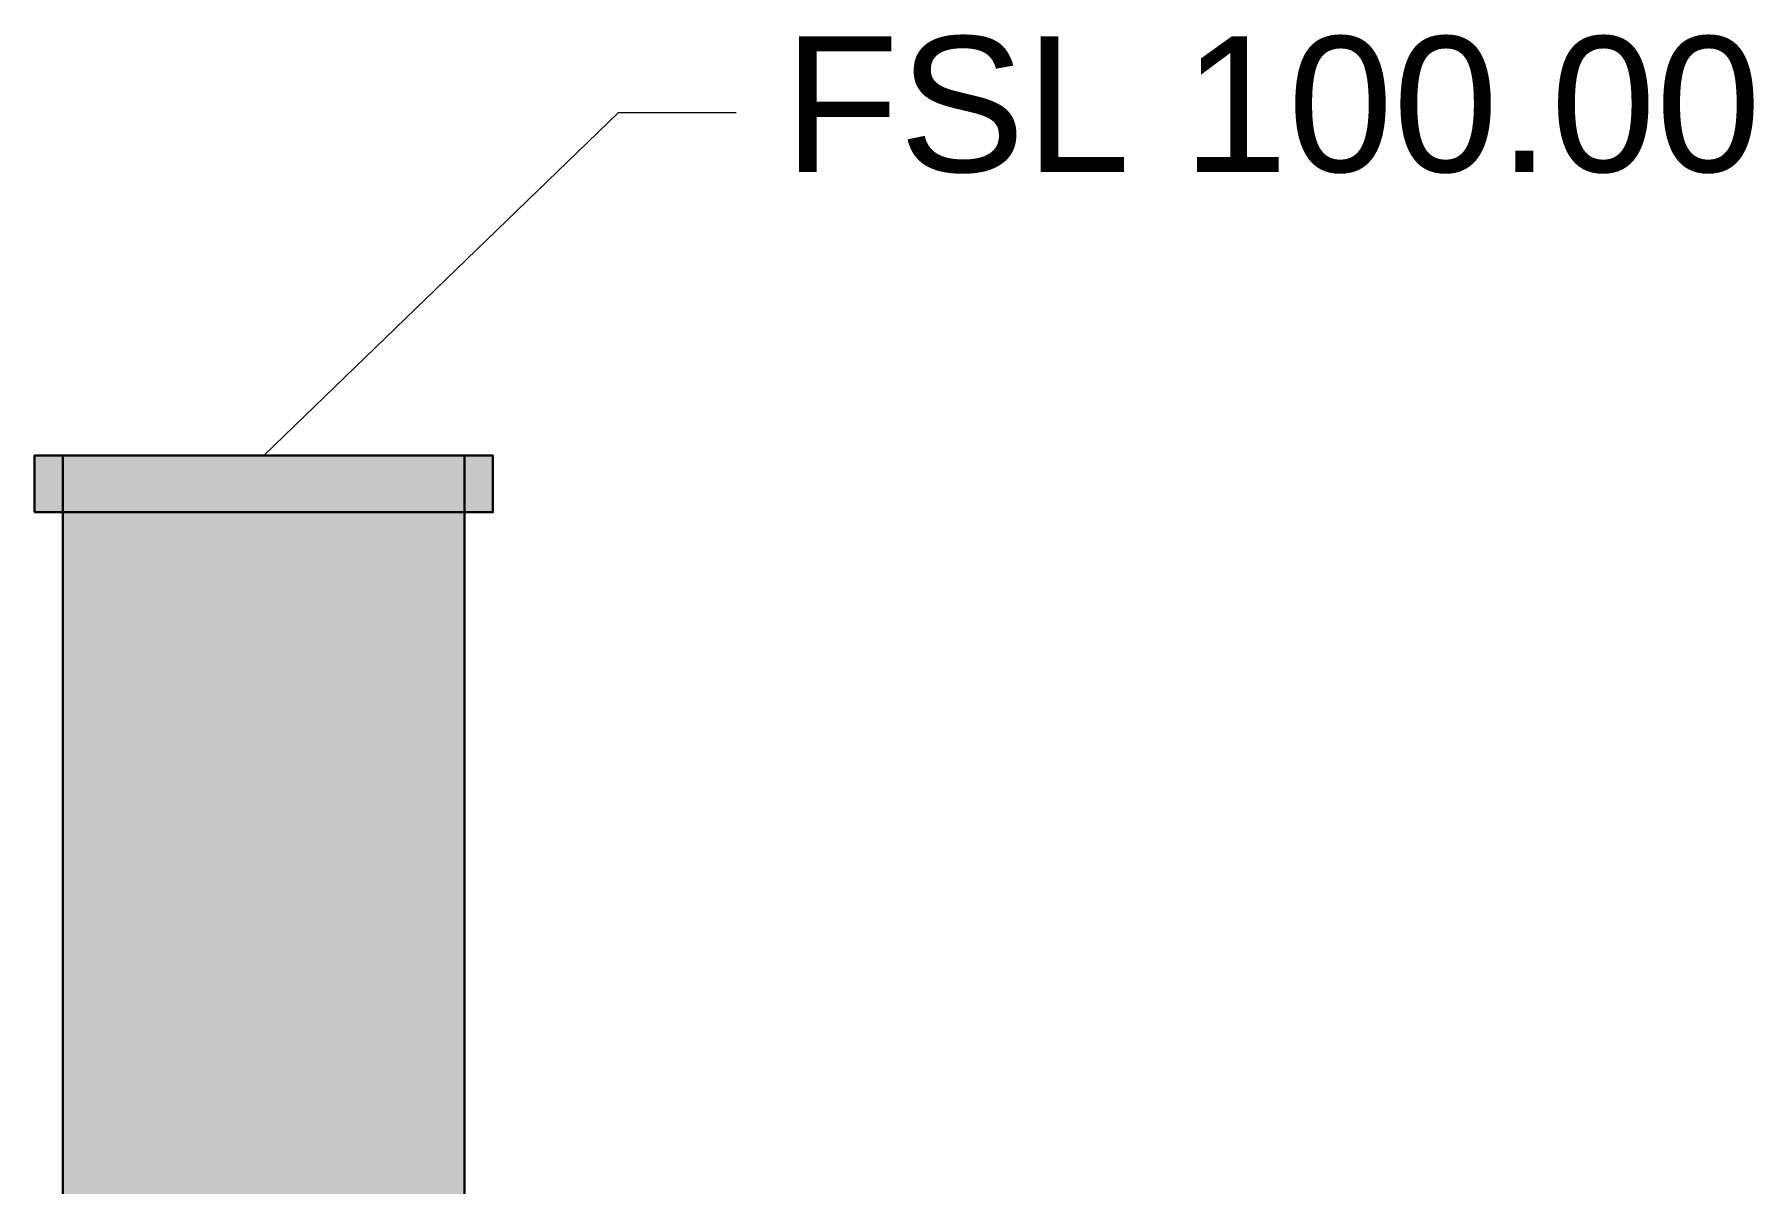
# Model space of a CAD drawing. Header units: millimetres. Extents: x -3624 to 23123, y -5396 to 3729.
# Drawn here: x 10005 to 12572, y 1694 to 3408 of the extents above; entities that cross this region are included whole.
import ezdxf

# ---------------------------------------------------------------- set-up
doc = ezdxf.new("R2010")
doc.units = ezdxf.units.MM
for name, color, linetype in [('ANNOTATIONS', 7, 'Continuous'), ('LEADERS', 7, 'Continuous'), ('MANHOLES', 7, 'Continuous')]:
    doc.layers.add(name, color=color, linetype=linetype)
doc.styles.add('ARIAL', font='arial.ttf')

msp = doc.modelspace()

# ---------------------------------------------------------------- linework, layer by layer
at = {"layer": 'LEADERS', "lineweight": 18}
for p, q in [((10876.7, 3291.5), (10347.5, 2780)), ((11053.1, 3291.5), (10876.7, 3291.5))]:
    msp.add_line(p, q, dxfattribs=at)
at = {"layer": 'MANHOLES', "lineweight": 30}
for points in [[(10005.2, 2695.3), (10689.8, 2695.3), (10689.8, 2780), (10005.2, 2780)], [(10005.2, 2695.3), (10689.8, 2695.3), (10689.8, 2780), (10005.2, 2780)], [(10005.2, 2695.3), (10689.8, 2695.3), (10689.8, 2780), (10005.2, 2780)], [(10005.2, 2695.3), (10689.8, 2695.3), (10689.8, 2780), (10005.2, 2780)], [(10047.5, 780), (10647.5, 780), (10647.5, 2780), (10047.5, 2780)], [(10047.5, 780), (10647.5, 780), (10647.5, 2780), (10047.5, 2780)], [(10047.5, 780), (10647.5, 780), (10647.5, 2780), (10047.5, 2780)], [(10047.5, 780), (10647.5, 780), (10647.5, 2780), (10047.5, 2780)]]:
    msp.add_lwpolyline(points, close=True, dxfattribs=at)
at = {"layer": 'MANHOLES', "true_color": 0x737373}
msp.add_solid([(10005.2, 2695.3), (10689.8, 2695.3), (10005.2, 2780), (10689.8, 2780)], dxfattribs=at)
msp.add_solid([(10005.2, 2695.3), (10689.8, 2695.3), (10005.2, 2780), (10689.8, 2780)], dxfattribs=at)
msp.add_solid([(10005.2, 2695.3), (10689.8, 2695.3), (10005.2, 2780), (10689.8, 2780)], dxfattribs=at)
msp.add_solid([(10005.2, 2695.3), (10689.8, 2695.3), (10005.2, 2780), (10689.8, 2780)], dxfattribs=at)
at = {"layer": 'MANHOLES', "true_color": 0xb8b8b8}
msp.add_solid([(10047.5, 780), (10647.5, 780), (10047.5, 2780), (10647.5, 2780)], dxfattribs=at)
msp.add_solid([(10047.5, 780), (10647.5, 780), (10047.5, 2780), (10647.5, 2780)], dxfattribs=at)
msp.add_solid([(10047.5, 780), (10647.5, 780), (10047.5, 2780), (10647.5, 2780)], dxfattribs=at)
msp.add_solid([(10047.5, 780), (10647.5, 780), (10047.5, 2780), (10647.5, 2780)], dxfattribs=at)

# ---------------------------------------------------------------- texts
at = {"layer": 'ANNOTATIONS', "style": 'ARIAL'}
msp.add_text('FSL 100.00', height=202.07, dxfattribs=at).set_placement((11123.6, 3203.3))

doc.saveas('drawing.dxf')
